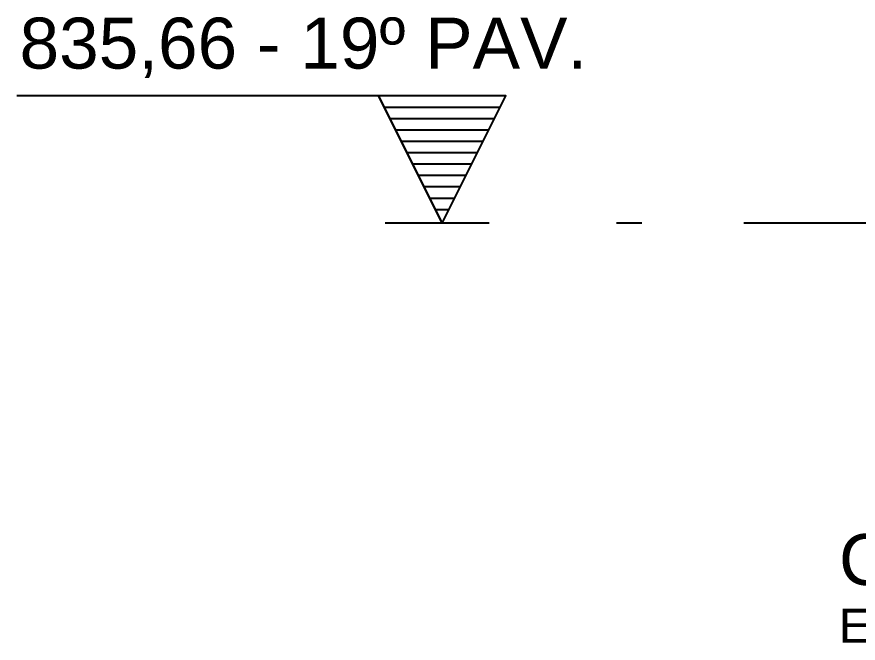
# Model space of a CAD drawing. Extents: x 0 to 119, y 0 to 84.
# Drawn here: x 57.349 to 60.653, y 27.542 to 30.001 of the extents above; entities that cross this region are included whole.
import ezdxf

# ---------------------------------------------------------------- set-up
doc = ezdxf.new("R2010")
doc.units = 0
doc.header["$MEASUREMENT"] = 0
doc.linetypes.add('ESTILO_TQS_0003', pattern=[1.5, 0.5, -0.4, 0.1, -0.5])
doc.layers.add('24', color=7, linetype='CONTINUOUS')
doc.layers.add('3', color=7, linetype='CONTINUOUS')
doc.styles.add('TQS_ARIAL', font='arial.ttf')

msp = doc.modelspace()

# ---------------------------------------------------------------- linework, layer by layer
at = {"layer": '3', "color": 7, "linetype": 'Continuous'}
for p, q in [((59.268856, 29.691044), (57.348856, 29.691044)), ((59.018856, 29.191044), (58.768855, 29.691044)), ((59.018856, 29.191044), (59.268856, 29.691044)), ((58.791151, 29.646452), (59.246561, 29.646452)), ((58.813447, 29.601861), (59.224265, 29.601861)), ((58.835743, 29.557269), (59.20197, 29.557269)), ((58.858038, 29.512678), (59.179674, 29.512678)), ((58.880334, 29.468087), (59.157378, 29.468086)), ((58.90263, 29.423495), (59.135083, 29.423495)), ((58.924926, 29.378903), (59.112787, 29.378904)), ((58.947222, 29.334311), (59.090491, 29.334312)), ((58.969518, 29.28972), (59.068195, 29.28972)), ((58.991813, 29.245129), (59.045899, 29.245129))]:
    msp.add_line(p, q, dxfattribs=at)
at = {"layer": '3', "color": 7, "linetype": 'ESTILO_TQS_0003'}
msp.add_line((72.703917, 29.191044), (58.795807, 29.191044), dxfattribs=at)
at = {"layer": '3', "color": 7, "linetype": 'Continuous'}
msp.add_lwpolyline([(58.768855, 29.691044), (59.018856, 29.191044), (59.268856, 29.691044), (58.768855, 29.691044)], dxfattribs=at)

# ---------------------------------------------------------------- texts
at = {"layer": '24', "color": 7, "linetype": 'Continuous', "style": 'TQS_ARIAL'}
for s, height, p in [('Corte B-B', 0.2, (60.577759, 27.770641)), ('ESCALA 1:50', 0.133, (60.577759, 27.543974))]:
    msp.add_text(s, height=height, dxfattribs=at).set_placement(p)
at = {"layer": '3', "color": 7, "linetype": 'Continuous', "style": 'TQS_ARIAL'}
msp.add_text('835,66 - 19º PAV.', height=0.2, dxfattribs=at).set_placement((57.359589, 29.797791))

doc.saveas('drawing.dxf')
